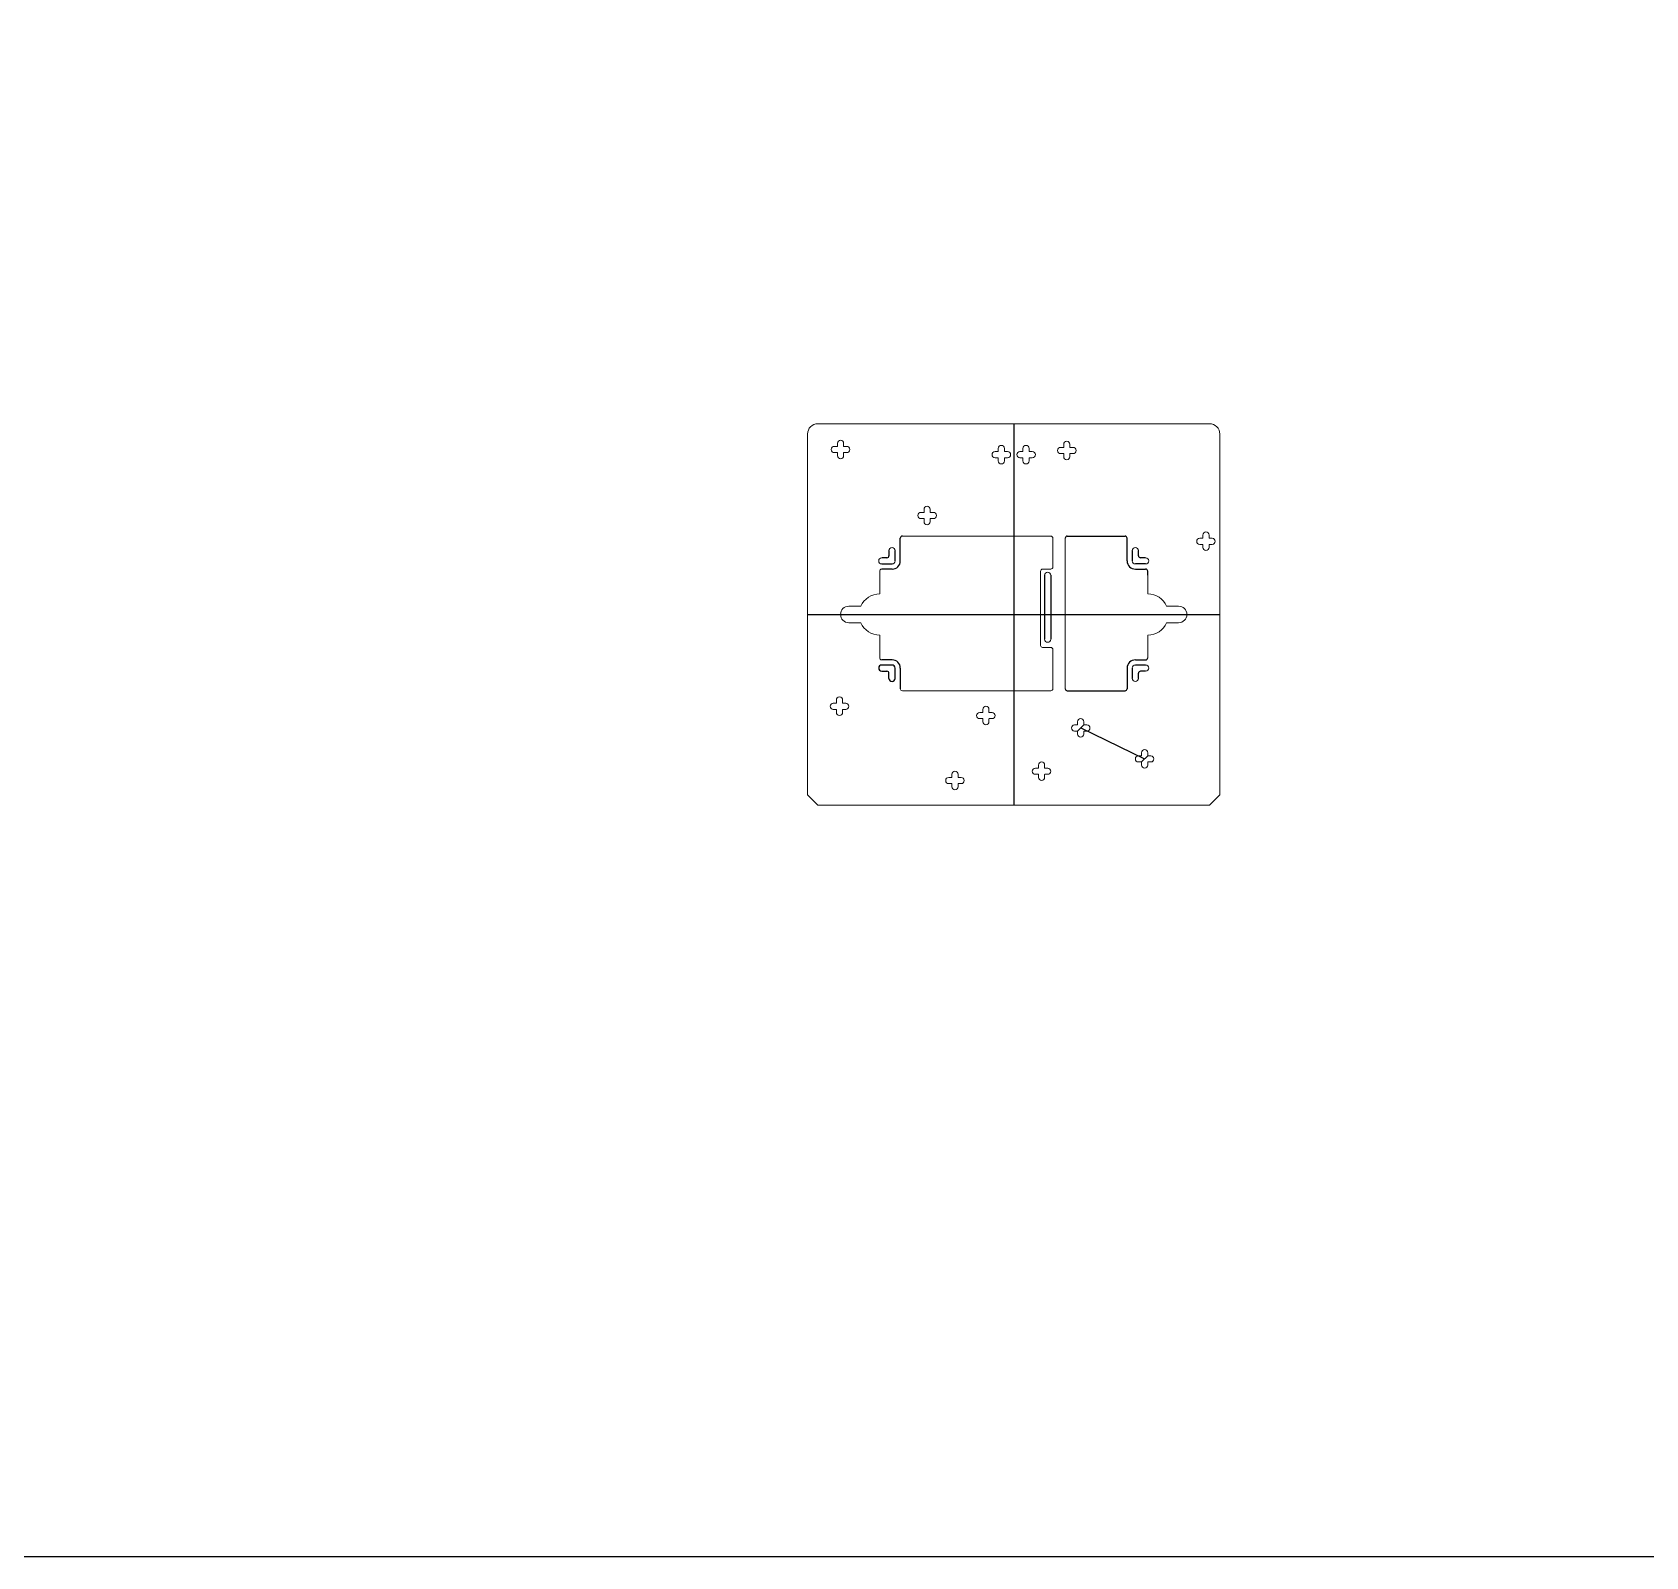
# Model space of a CAD drawing. Header units: millimetres. Extents: x -859 to 4590, y -828 to 650.
# Drawn here: x -76 to 707, y -828 to -89 of the extents above; entities that cross this region are included whole.
import ezdxf

# ---------------------------------------------------------------- set-up
doc = ezdxf.new("R2010")
doc.units = ezdxf.units.MM

msp = doc.modelspace()

# ---------------------------------------------------------------- linework, layer by layer
at = {"color": 7, "linetype": 'Continuous', "lineweight": 15}
for p, q in [((494.962, -278.725), (304.962, -278.725)), ((299.962, -283.725), (299.962, -458.725)), ((499.962, -458.725), (499.962, -283.725)), ((304.962, -463.725), (299.962, -458.725)), ((494.962, -463.725), (499.962, -458.725)), ((304.962, -463.725), (494.962, -463.725))]:
    msp.add_line(p, q, dxfattribs=at)
at = {"color": 1}
for p, q in [((399.962, -278.725), (399.962, -463.725)), ((299.962, -371.225), (499.962, -371.225))]:
    msp.add_line(p, q, dxfattribs=at)
at = {"color": 3, "linetype": 'Continuous', "lineweight": 15}
for p, q in [((314.462, -288.225), (314.462, -289.675)), ((317.462, -288.225), (317.462, -289.675)), ((424.212, -288.725), (424.212, -290.175)), ((427.212, -288.725), (427.212, -290.175)), ((312.962, -289.725), (314.412, -289.725)), ((312.962, -292.725), (314.412, -292.725)), ((314.462, -292.775), (314.462, -294.225)), ((317.462, -292.775), (317.462, -294.225)), ((318.962, -289.725), (317.512, -289.725)), ((317.512, -292.725), (318.962, -292.725)), ((390.962, -292.225), (392.412, -292.225)), ((390.962, -295.225), (392.412, -295.225)), ((392.462, -290.725), (392.462, -292.175)), ((392.462, -295.275), (392.462, -296.725)), ((395.462, -290.725), (395.462, -292.175)), ((395.462, -295.275), (395.462, -296.725)), ((396.962, -292.225), (395.512, -292.225)), ((395.512, -295.225), (396.962, -295.225)), ((402.962, -292.225), (404.412, -292.225)), ((402.962, -295.225), (404.412, -295.225)), ((404.462, -290.725), (404.462, -292.175)), ((404.462, -295.275), (404.462, -296.725)), ((407.462, -290.725), (407.462, -292.175)), ((407.462, -295.275), (407.462, -296.725)), ((408.962, -292.225), (407.512, -292.225)), ((407.512, -295.225), (408.962, -295.225)), ((422.712, -290.225), (424.162, -290.225)), ((422.712, -293.225), (424.162, -293.225)), ((424.212, -293.275), (424.212, -294.725)), ((427.212, -293.275), (427.212, -294.725)), ((428.712, -290.225), (427.262, -290.225)), ((427.262, -293.225), (428.712, -293.225)), ((356.462, -320.225), (356.462, -321.675)), ((359.462, -320.225), (359.462, -321.675)), ((354.962, -321.725), (356.412, -321.725)), ((354.962, -324.725), (356.412, -324.725)), ((356.462, -324.775), (356.462, -326.225)), ((359.462, -324.775), (359.462, -326.225)), ((360.962, -321.725), (359.512, -321.725)), ((359.512, -324.725), (360.962, -324.725)), ((417.962, -333.225), (345.962, -333.225)), ((418.962, -348.225), (418.962, -334.225)), ((424.962, -334.225), (424.962, -407.225)), ((490.212, -334.225), (491.662, -334.225)), ((491.712, -332.725), (491.712, -334.175)), ((494.712, -332.725), (494.712, -334.175)), ((496.212, -334.225), (494.762, -334.225)), ((490.212, -337.225), (491.662, -337.225)), ((491.712, -337.275), (491.712, -338.725)), ((494.712, -337.275), (494.712, -338.725)), ((494.762, -337.225), (496.212, -337.225)), ((334.962, -350.225), (334.962, -361.225)), ((412.962, -386.225), (412.962, -350.225)), ((413.962, -349.225), (417.962, -349.225)), ((464.962, -361.225), (464.962, -352.225)), ((319.962, -367.225), (325.797, -367.225)), ((479.962, -367.225), (474.127, -367.225)), ((319.962, -375.225), (325.797, -375.225)), ((479.962, -375.225), (474.127, -375.225)), ((334.962, -381.225), (334.962, -392.225)), ((464.962, -392.225), (464.962, -381.225)), ((417.962, -387.225), (413.962, -387.225)), ((418.962, -407.225), (418.962, -388.225)), ((312.462, -414.225), (313.912, -414.225)), ((313.962, -412.725), (313.962, -414.175)), ((316.962, -412.725), (316.962, -414.175)), ((318.462, -414.225), (317.012, -414.225)), ((345.962, -408.225), (417.962, -408.225)), ((312.462, -417.225), (313.912, -417.225)), ((313.962, -417.275), (313.962, -418.725)), ((316.962, -417.275), (316.962, -418.725)), ((317.012, -417.225), (318.462, -417.225)), ((383.462, -418.725), (384.912, -418.725)), ((383.462, -421.725), (384.912, -421.725)), ((384.962, -417.225), (384.962, -418.675)), ((384.962, -421.775), (384.962, -423.225)), ((387.962, -417.225), (387.962, -418.675)), ((387.962, -421.775), (387.962, -423.225)), ((389.462, -418.725), (388.012, -418.725)), ((388.012, -421.725), (389.462, -421.725)), ((429.462, -424.725), (430.912, -424.725)), ((429.462, -427.725), (430.912, -427.725)), ((430.962, -423.225), (430.962, -424.675)), ((430.962, -427.775), (430.962, -429.225)), ((433.962, -423.225), (433.962, -424.675)), ((433.962, -427.775), (433.962, -429.225)), ((435.462, -424.725), (434.012, -424.725)), ((434.012, -427.725), (435.462, -427.725)), ((461.962, -438.225), (461.962, -439.675)), ((464.962, -438.225), (464.962, -439.675)), ((410.462, -445.725), (411.912, -445.725)), ((411.962, -444.225), (411.962, -445.675)), ((414.962, -444.225), (414.962, -445.675)), ((416.462, -445.725), (415.012, -445.725)), ((460.462, -439.725), (461.912, -439.725)), ((460.462, -442.725), (461.912, -442.725)), ((461.962, -442.775), (461.962, -444.225)), ((464.962, -442.775), (464.962, -444.225)), ((466.462, -439.725), (465.012, -439.725)), ((465.012, -442.725), (466.462, -442.725)), ((368.462, -450.225), (369.912, -450.225)), ((368.462, -453.225), (369.912, -453.225)), ((369.962, -448.725), (369.962, -450.175)), ((369.962, -453.275), (369.962, -454.725)), ((372.962, -448.725), (372.962, -450.175)), ((372.962, -453.275), (372.962, -454.725)), ((374.462, -450.225), (373.012, -450.225)), ((373.012, -453.225), (374.462, -453.225)), ((410.462, -448.725), (411.912, -448.725)), ((411.962, -448.775), (411.962, -450.225)), ((414.962, -448.775), (414.962, -450.225)), ((415.012, -448.725), (416.462, -448.725))]:
    msp.add_line(p, q, dxfattribs=at)
at = {"color": 3}
for p, q in [((344.962, -345.225), (344.962, -334.225)), ((425.962, -333.225), (453.962, -333.225)), ((454.962, -345.225), (454.962, -334.225)), ((338.462, -343.725), (335.962, -343.725)), ((339.462, -340.225), (339.462, -342.725)), ((342.462, -345.225), (342.462, -340.225)), ((457.462, -340.225), (457.462, -345.225)), ((460.462, -342.725), (460.462, -340.225)), ((463.962, -343.725), (461.462, -343.725)), ((335.962, -346.725), (340.962, -346.725)), ((340.962, -349.225), (335.962, -349.225)), ((463.962, -346.725), (458.962, -346.725)), ((458.962, -349.225), (463.962, -349.225)), ((464.962, -352.225), (464.962, -350.225)), ((414.962, -352.225), (414.962, -383.225)), ((417.962, -352.225), (417.962, -383.225)), ((340.962, -393.225), (335.962, -393.225)), ((340.962, -395.725), (335.962, -395.725)), ((335.962, -398.725), (338.462, -398.725)), ((342.462, -402.225), (342.462, -397.225)), ((344.962, -397.225), (344.962, -407.225)), ((454.962, -397.225), (454.962, -407.225)), ((457.462, -397.225), (457.462, -402.225)), ((458.962, -393.225), (463.962, -393.225)), ((463.962, -395.725), (458.962, -395.725)), ((463.962, -398.725), (461.462, -398.725)), ((339.462, -402.225), (339.462, -399.725)), ((460.462, -402.225), (460.462, -399.725)), ((425.962, -408.225), (453.962, -408.225))]:
    msp.add_line(p, q, dxfattribs=at)
for p, q in [((434.012, -424.725), (430.912, -427.725)), ((432.462, -426.225), (463.462, -441.225)), ((465.012, -439.725), (461.912, -442.725))]:
    msp.add_line(p, q)
msp.add_lwpolyline([(-858.712, 650.158), (2231.226, 650.158), (2187.317, -828.056), (-858.712, -828.056)], close=True)
at = {"color": 7, "linetype": 'Continuous', "lineweight": 15}
for centre, start, end in [((304.962, -283.725), 90, 180), ((494.962, -283.725), 0, 90)]:
    msp.add_arc(centre, 5, start, end, dxfattribs=at)
at = {"color": 3, "linetype": 'Continuous', "lineweight": 15}
for centre, radius, start, end in [((315.962, -288.225), 1.5, 0, 180), ((393.962, -290.725), 1.5, 0, 180), ((405.962, -290.725), 1.5, 0, 180), ((425.712, -288.725), 1.5, 0, 180), ((312.962, -291.225), 1.5, 90, 270), ((314.412, -289.675), 0.05, 270, 360), ((314.412, -292.775), 0.05, 0, 90), ((315.962, -294.225), 1.5, 180, 0), ((317.512, -289.675), 0.05, 180, 270), ((317.512, -292.775), 0.05, 90, 180), ((318.962, -291.225), 1.5, 270, 90), ((390.962, -293.725), 1.5, 90, 270), ((392.412, -292.175), 0.05, 270, 360), ((392.412, -295.275), 0.05, 0, 90), ((393.962, -296.725), 1.5, 180, 0), ((395.512, -292.175), 0.05, 180, 270), ((395.512, -295.275), 0.05, 90, 180), ((396.962, -293.725), 1.5, 270, 90), ((402.962, -293.725), 1.5, 90, 270), ((404.412, -292.175), 0.05, 270, 360), ((404.412, -295.275), 0.05, 0, 90), ((405.962, -296.725), 1.5, 180, 0), ((407.512, -292.175), 0.05, 180, 270), ((407.512, -295.275), 0.05, 90, 180), ((408.962, -293.725), 1.5, 270, 90), ((422.712, -291.725), 1.5, 90, 270), ((424.162, -290.175), 0.05, 270, 360), ((424.162, -293.275), 0.05, 0, 90), ((425.712, -294.725), 1.5, 180, 0), ((427.262, -290.175), 0.05, 180, 270), ((427.262, -293.275), 0.05, 90, 180), ((428.712, -291.725), 1.5, 270, 90), ((357.962, -320.225), 1.5, 0, 180), ((354.962, -323.225), 1.5, 90, 270), ((356.412, -321.675), 0.05, 270, 360), ((356.412, -324.775), 0.05, 0, 90), ((357.962, -326.225), 1.5, 180, 0), ((359.512, -321.675), 0.05, 180, 270), ((359.512, -324.775), 0.05, 90, 180), ((360.962, -323.225), 1.5, 270, 90), ((417.962, -334.225), 1, 0, 90), ((490.212, -335.725), 1.5, 90, 270), ((491.662, -334.175), 0.05, 270, 360), ((493.212, -332.725), 1.5, 0, 180), ((494.762, -334.175), 0.05, 180, 270), ((496.212, -335.725), 1.5, 270, 90), ((335.962, -345.225), 1.5, 90, 270), ((340.962, -340.225), 1.5, 0, 180), ((458.962, -340.225), 1.5, 0, 180), ((463.962, -345.225), 1.5, 270, 90), ((491.662, -337.275), 0.05, 0, 90), ((493.212, -338.725), 1.5, 180, 0), ((494.762, -337.275), 0.05, 90, 180), ((340.962, -345.225), 1.5, 270, 0), ((413.962, -350.225), 1, 90, 180), ((416.462, -352.225), 1.5, 0, 180), ((417.962, -348.225), 1, 270, 0), ((458.962, -345.225), 1.5, 180, 270), ((319.962, -371.225), 4, 90, 270), ((334.962, -371.225), 10, 90, 156.421822), ((464.962, -371.225), 10, 23.578178, 90), ((479.962, -371.225), 4, 270, 90), ((334.962, -371.225), 10, 203.578178, 270), ((464.962, -371.225), 10, 270, 336.421822), ((416.462, -383.225), 1.5, 180, 0), ((413.962, -386.225), 1, 180, 270), ((417.962, -388.225), 1, 0, 90), ((458.962, -397.225), 1.5, 90, 180), ((463.962, -397.225), 1.5, 270, 90), ((458.962, -402.225), 1.5, 180, 360), ((312.462, -415.725), 1.5, 90, 270), ((313.912, -414.175), 0.05, 270, 360), ((315.462, -412.725), 1.5, 0, 180), ((317.012, -414.175), 0.05, 180, 270), ((318.462, -415.725), 1.5, 270, 90), ((417.962, -407.225), 1, 270, 0), ((313.912, -417.275), 0.05, 0, 90), ((315.462, -418.725), 1.5, 180, 0), ((317.012, -417.275), 0.05, 90, 180), ((383.462, -420.225), 1.5, 90, 270), ((384.912, -418.675), 0.05, 270, 360), ((384.912, -421.775), 0.05, 0, 90), ((386.462, -417.225), 1.5, 0, 180), ((388.012, -418.675), 0.05, 180, 270), ((388.012, -421.775), 0.05, 90, 180), ((389.462, -420.225), 1.5, 270, 90), ((432.462, -423.225), 1.5, 0, 180), ((386.462, -423.225), 1.5, 180, 0), ((429.462, -426.225), 1.5, 90, 270), ((430.912, -424.675), 0.05, 270, 360), ((430.912, -427.775), 0.05, 0, 90), ((432.462, -429.225), 1.5, 180, 0), ((434.012, -424.675), 0.05, 180, 270), ((434.012, -427.775), 0.05, 90, 180), ((435.462, -426.225), 1.5, 270, 90), ((463.462, -438.225), 1.5, 0, 180), ((410.462, -447.225), 1.5, 90, 270), ((411.912, -445.675), 0.05, 270, 360), ((413.462, -444.225), 1.5, 0, 180), ((415.012, -445.675), 0.05, 180, 270), ((416.462, -447.225), 1.5, 270, 90), ((460.462, -441.225), 1.5, 90, 270), ((461.912, -439.675), 0.05, 270, 360), ((461.912, -442.775), 0.05, 0, 90), ((463.462, -444.225), 1.5, 180, 0), ((465.012, -439.675), 0.05, 180, 270), ((465.012, -442.775), 0.05, 90, 180), ((466.462, -441.225), 1.5, 270, 90), ((368.462, -451.725), 1.5, 90, 270), ((369.912, -450.175), 0.05, 270, 360), ((369.912, -453.275), 0.05, 0, 90), ((371.462, -448.725), 1.5, 0, 180), ((373.012, -450.175), 0.05, 180, 270), ((373.012, -453.275), 0.05, 90, 180), ((374.462, -451.725), 1.5, 270, 90), ((411.912, -448.775), 0.05, 0, 90), ((413.462, -450.225), 1.5, 180, 0), ((415.012, -448.775), 0.05, 90, 180), ((371.462, -454.725), 1.5, 180, 0)]:
    msp.add_arc(centre, radius, start, end, dxfattribs=at)
at = {"color": 3}
for centre, radius, start, end in [((345.962, -334.225), 1, 90, 180), ((425.962, -334.225), 1, 90, 180), ((453.962, -334.225), 1, 0, 90), ((338.462, -342.725), 1, 270, 0), ((461.462, -342.725), 1, 180, 270), ((340.962, -345.225), 4, 270, 0), ((458.962, -345.225), 4, 180, 270), ((463.962, -350.225), 1, 0, 90), ((335.962, -397.225), 1.5, 90, 270), ((338.462, -399.725), 1, 0, 90), ((340.962, -397.225), 4, 0, 90), ((340.962, -397.225), 1.5, 0, 90), ((458.962, -397.225), 4, 90, 180), ((461.462, -399.725), 1, 90, 180), ((463.962, -392.225), 1, 270, 0), ((340.962, -402.225), 1.5, 180, 0), ((425.962, -407.225), 1, 180, 270), ((453.962, -407.225), 1, 270, 0)]:
    msp.add_arc(centre, radius, start, end, dxfattribs=at)
at = {"color": 3, "lineweight": 15}
for centre, start, end in [((335.962, -350.225), 90, 180), ((335.962, -392.225), 180, 270), ((345.962, -407.225), 180, 270)]:
    msp.add_arc(centre, 1, start, end, dxfattribs=at)

doc.saveas('drawing.dxf')
